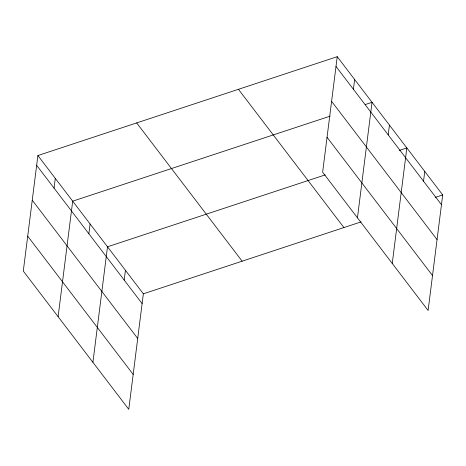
<?xml version="1.0" encoding="UTF-8"?>
<svg xmlns="http://www.w3.org/2000/svg" width="466" height="466" viewBox="0 0 466 466"><rect width="100%" height="100%" fill="white"/><g stroke="black" fill="none" stroke-linecap="round" stroke-linejoin="round"><path stroke-width="0.7" d="M37.892 155.545L23.3 271.061L128.767 409.323L143.359 293.813L37.892 155.545L337.233 56.677L442.7 194.939L428.108 310.455L322.641 172.187L337.233 56.677M54.062 188.13L55.297 178.362M58.104 316.688L72.696 201.172L330.19 116.127M88.866 233.757L90.095 223.989M92.909 362.315L107.5 246.799L325.21 174.896M124.195 280.078L125.43 270.309M353.403 89.262L354.638 79.488M357.445 217.814L372.037 102.304L365.181 104.57M388.207 134.89L389.442 125.115M392.25 263.441L406.841 147.932L399.298 150.425M423.536 181.21L424.771 171.436M143.359 293.813L361.068 221.903M435.157 197.433L442.7 194.939M335.998 66.446L441.465 204.714M331.594 101.343L437.056 239.606M327.05 137.295L432.518 275.557M238.452 89.303L343.92 227.571M136.678 122.919L242.139 261.187M36.657 165.314L142.124 303.582M32.247 200.211L137.715 338.479M27.71 236.163L133.171 374.431"/></g></svg>
